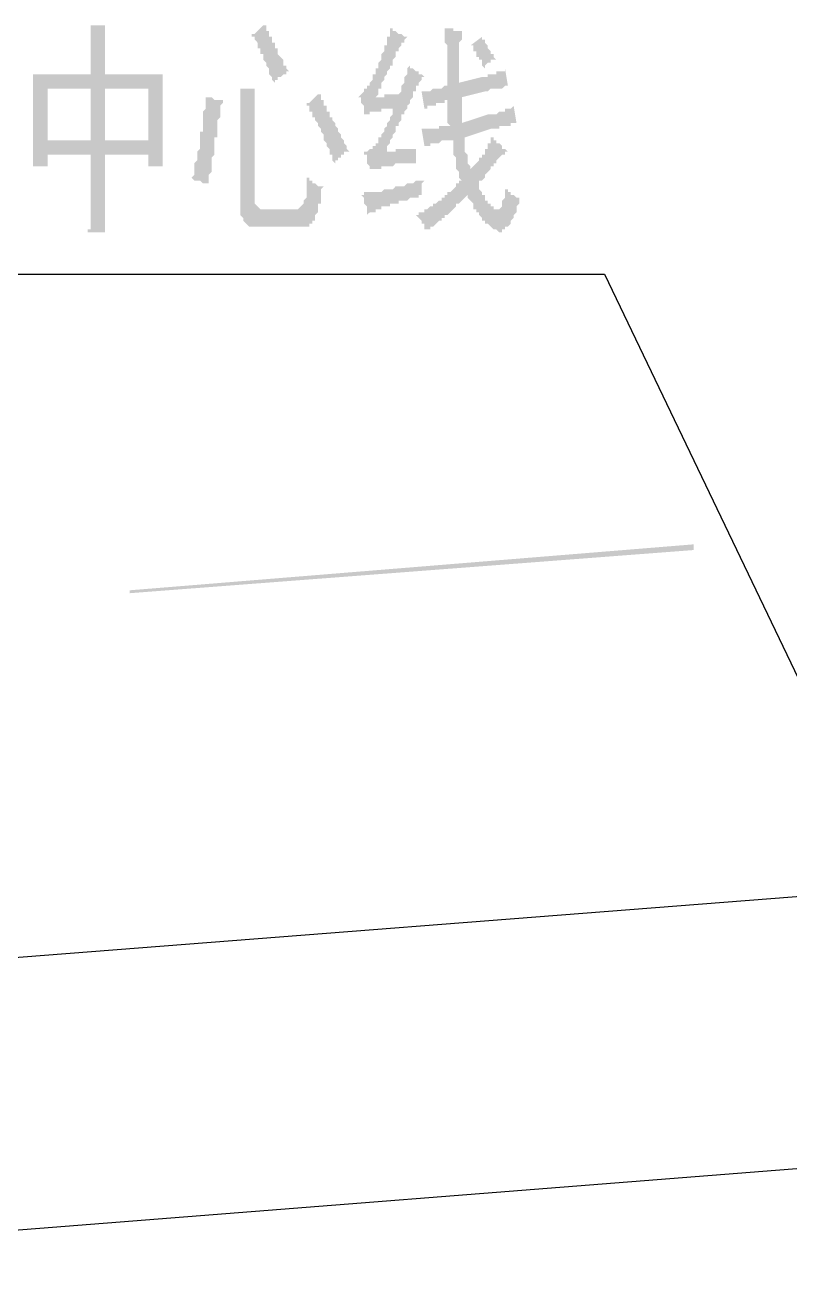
# Model space of a CAD drawing. Header units: millimetres. Extents: x 6156 to 7119, y 3162 to 3647.
# Drawn here: x 6761.4 to 6778.27, y 3556.23 to 3584.17 of the extents above; entities that cross this region are included whole.
import ezdxf

# ---------------------------------------------------------------- set-up
doc = ezdxf.new("R2010")
doc.units = ezdxf.units.MM
doc.layers.add('图层1', color=7, linetype='Continuous')

msp = doc.modelspace()

# ---------------------------------------------------------------- hatches: boundary and pattern name
at = {"layer": '图层1', "transparency": 33554559}
h = msp.add_hatch(color=256, dxfattribs=at)
h.paths.add_polyline_path([(6763.162, 3584.17), (6763.162, 3584.107), (6763.162, 3584.043), (6763.162, 3583.98), (6763.162, 3583.98), (6763.162, 3583.916), (6763.162, 3583.853), (6763.162, 3583.789), (6763.162, 3583.726), (6763.162, 3583.662), (6763.162, 3583.662), (6763.162, 3583.599), (6763.162, 3583.536), (6763.162, 3583.472), (6763.162, 3583.472), (6763.162, 3583.409), (6763.162, 3583.345), (6763.162, 3583.282), (6763.162, 3583.218), (6763.162, 3583.218), (6763.162, 3583.155), (6763.162, 3583.091), (6764.432, 3583.091), (6764.432, 3583.091), (6764.432, 3583.028), (6764.432, 3583.028), (6764.432, 3582.964), (6764.432, 3582.901), (6764.432, 3582.901), (6764.432, 3582.837), (6764.432, 3582.774), (6764.432, 3582.71), (6764.432, 3582.71), (6764.432, 3582.647), (6764.432, 3582.583), (6764.432, 3582.52), (6764.432, 3582.456), (6764.432, 3582.456), (6764.432, 3582.393), (6764.432, 3582.329), (6764.432, 3582.266), (6764.432, 3582.202), (6764.432, 3582.139), (6764.432, 3582.075), (6764.432, 3582.012), (6764.432, 3581.948), (6764.432, 3581.885), (6764.432, 3581.821), (6764.432, 3581.758), (6764.432, 3581.694), (6764.432, 3581.694), (6764.432, 3581.631), (6764.432, 3581.567), (6764.432, 3581.504), (6764.432, 3581.44), (6764.432, 3581.377), (6764.432, 3581.377), (6764.432, 3581.313), (6764.432, 3581.25), (6764.432, 3581.25), (6764.432, 3581.186), (6764.432, 3581.123), (6764.432, 3581.123), (6764.432, 3581.059), (6764.432, 3581.059), (6764.114, 3581.059), (6764.114, 3581.313), (6763.162, 3581.313), (6763.162, 3580.488), (6763.162, 3580.424), (6763.162, 3580.424), (6763.162, 3580.361), (6763.162, 3580.361), (6763.162, 3580.297), (6763.162, 3580.297), (6763.162, 3580.234), (6763.162, 3580.17), (6763.162, 3580.107), (6763.162, 3580.107), (6763.162, 3580.043), (6763.162, 3579.98), (6763.162, 3579.916), (6763.162, 3579.853), (6763.162, 3579.789), (6763.162, 3579.726), (6763.162, 3579.662), (6763.162, 3579.599), (6762.781, 3579.599), (6762.781, 3579.662), (6762.844, 3579.662), (6762.844, 3579.726), (6762.844, 3579.789), (6762.844, 3579.853), (6762.844, 3579.853), (6762.844, 3579.916), (6762.844, 3579.98), (6762.844, 3580.043), (6762.844, 3580.043), (6762.844, 3580.107), (6762.844, 3580.17), (6762.844, 3580.234), (6762.844, 3580.297), (6762.844, 3580.361), (6762.844, 3580.424), (6762.844, 3580.424), (6762.844, 3581.313), (6761.892, 3581.313), (6761.892, 3581.059), (6761.574, 3581.059), (6761.574, 3581.059), (6761.574, 3581.123), (6761.574, 3581.123), (6761.574, 3581.186), (6761.574, 3581.186), (6761.574, 3581.25), (6761.574, 3581.313), (6761.574, 3581.313), (6761.574, 3581.377), (6761.574, 3581.44), (6761.574, 3581.504), (6761.574, 3581.567), (6761.574, 3581.567), (6761.574, 3581.631), (6761.574, 3581.694), (6761.574, 3581.758), (6761.574, 3581.821), (6761.574, 3581.885), (6761.574, 3581.948), (6761.574, 3582.012), (6761.574, 3582.075), (6761.574, 3582.139), (6761.574, 3582.202), (6761.574, 3582.266), (6761.574, 3582.329), (6761.574, 3582.393), (6761.574, 3582.456), (6761.574, 3582.52), (6761.574, 3582.583), (6761.574, 3582.647), (6761.574, 3582.71), (6761.574, 3582.71), (6761.574, 3582.774), (6761.574, 3582.837), (6761.574, 3582.837), (6761.574, 3582.901), (6761.574, 3582.964), (6761.574, 3582.964), (6761.574, 3583.028), (6761.574, 3583.091), (6761.574, 3583.091), (6761.574, 3583.091), (6762.844, 3583.091), (6762.844, 3583.155), (6762.844, 3583.218), (6762.844, 3583.282), (6762.844, 3583.345), (6762.844, 3583.345), (6762.844, 3583.409), (6762.844, 3583.472), (6762.844, 3583.536), (6762.844, 3583.599), (6762.844, 3583.599), (6762.844, 3583.662), (6762.844, 3583.726), (6762.844, 3583.789), (6762.844, 3583.853), (6762.844, 3583.853), (6762.844, 3583.916), (6762.844, 3583.98), (6762.844, 3584.043), (6762.844, 3584.043), (6762.844, 3584.107), (6762.844, 3584.17)], flags=0)
h.paths.add_polyline_path([(6764.114, 3581.631), (6764.114, 3582.774), (6763.162, 3582.774), (6763.162, 3581.631)], flags=0)
h.paths.add_polyline_path([(6762.844, 3581.631), (6762.844, 3582.774), (6761.892, 3582.774), (6761.892, 3581.631)], flags=0)
h = msp.add_hatch(color=256, dxfattribs=at)
h.paths.add_polyline_path([(6766.464, 3582.774), (6766.464, 3582.71), (6766.464, 3582.71), (6766.464, 3582.647), (6766.464, 3582.583), (6766.464, 3582.583), (6766.464, 3582.52), (6766.464, 3582.456), (6766.464, 3582.393), (6766.464, 3582.393), (6766.464, 3582.329), (6766.464, 3582.266), (6766.464, 3582.202), (6766.464, 3582.139), (6766.464, 3582.075), (6766.464, 3582.075), (6766.464, 3580.361), (6766.464, 3580.297), (6766.464, 3580.297), (6766.464, 3580.234), (6766.527, 3580.17), (6766.527, 3580.17), (6766.527, 3580.17), (6766.591, 3580.107), (6766.591, 3580.107), (6766.654, 3580.107), (6767.353, 3580.107), (6767.353, 3580.107), (6767.416, 3580.107), (6767.48, 3580.17), (6767.48, 3580.17), (6767.48, 3580.17), (6767.543, 3580.234), (6767.543, 3580.234), (6767.543, 3580.234), (6767.543, 3580.297), (6767.543, 3580.297), (6767.607, 3580.361), (6767.607, 3580.361), (6767.607, 3580.424), (6767.607, 3580.488), (6767.607, 3580.488), (6767.607, 3580.551), (6767.607, 3580.615), (6767.607, 3580.678), (6767.607, 3580.742), (6767.607, 3580.805), (6767.67, 3580.805), (6767.67, 3580.742), (6767.734, 3580.742), (6767.734, 3580.678), (6767.797, 3580.678), (6767.797, 3580.678), (6767.861, 3580.615), (6767.861, 3580.615), (6767.924, 3580.615), (6767.988, 3580.615), (6767.988, 3580.615), (6767.924, 3580.551), (6767.924, 3580.424), (6767.924, 3580.361), (6767.924, 3580.297), (6767.924, 3580.234), (6767.861, 3580.234), (6767.861, 3580.17), (6767.861, 3580.107), (6767.861, 3580.043), (6767.861, 3580.043), (6767.797, 3579.98), (6767.797, 3579.98), (6767.797, 3579.916), (6767.797, 3579.916), (6767.797, 3579.853), (6767.734, 3579.853), (6767.734, 3579.853), (6767.734, 3579.789), (6767.734, 3579.789), (6767.67, 3579.789), (6767.67, 3579.726), (6767.607, 3579.726), (6767.543, 3579.726), (6767.543, 3579.726), (6767.48, 3579.726), (6766.464, 3579.726), (6766.4, 3579.726), (6766.337, 3579.726), (6766.337, 3579.726), (6766.273, 3579.789), (6766.273, 3579.789), (6766.273, 3579.789), (6766.21, 3579.853), (6766.21, 3579.853), (6766.21, 3579.916), (6766.21, 3579.916), (6766.146, 3579.98), (6766.146, 3580.043), (6766.146, 3580.107), (6766.146, 3580.17), (6766.146, 3580.17), (6766.146, 3582.012), (6766.146, 3582.075), (6766.146, 3582.139), (6766.146, 3582.202), (6766.146, 3582.266), (6766.146, 3582.329), (6766.146, 3582.329), (6766.146, 3582.393), (6766.146, 3582.456), (6766.146, 3582.52), (6766.146, 3582.52), (6766.146, 3582.583), (6766.146, 3582.647), (6766.146, 3582.71), (6766.146, 3582.71), (6766.146, 3582.774), (6766.464, 3582.774)], flags=0)
h.paths.add_polyline_path([(6765.765, 3582.52), (6765.765, 3582.456), (6765.765, 3582.456), (6765.702, 3582.393), (6765.702, 3582.393), (6765.702, 3582.329), (6765.702, 3582.266), (6765.702, 3582.266), (6765.702, 3582.202), (6765.702, 3582.139), (6765.638, 3582.075), (6765.638, 3582.012), (6765.638, 3581.948), (6765.638, 3581.885), (6765.638, 3581.821), (6765.638, 3581.821), (6765.638, 3581.758), (6765.638, 3581.694), (6765.575, 3581.694), (6765.575, 3581.631), (6765.575, 3581.567), (6765.575, 3581.504), (6765.575, 3581.504), (6765.575, 3581.44), (6765.575, 3581.377), (6765.575, 3581.313), (6765.575, 3581.313), (6765.511, 3581.25), (6765.511, 3581.186), (6765.511, 3581.123), (6765.511, 3581.059), (6765.511, 3581.059), (6765.511, 3580.996), (6765.511, 3580.932), (6765.448, 3580.869), (6765.448, 3580.805), (6765.448, 3580.742), (6765.448, 3580.678), (6765.448, 3580.678), (6765.384, 3580.678), (6765.384, 3580.678), (6765.321, 3580.678), (6765.257, 3580.742), (6765.257, 3580.742), (6765.194, 3580.742), (6765.194, 3580.742), (6765.13, 3580.742), (6765.13, 3580.742), (6765.067, 3580.805), (6765.067, 3580.805), (6765.13, 3580.869), (6765.13, 3580.932), (6765.13, 3580.932), (6765.13, 3580.996), (6765.13, 3581.059), (6765.13, 3581.059), (6765.13, 3581.123), (6765.194, 3581.186), (6765.194, 3581.25), (6765.194, 3581.25), (6765.194, 3581.313), (6765.194, 3581.377), (6765.194, 3581.377), (6765.257, 3581.44), (6765.257, 3581.504), (6765.257, 3581.567), (6765.257, 3581.567), (6765.257, 3581.631), (6765.257, 3581.694), (6765.257, 3581.758), (6765.257, 3581.821), (6765.321, 3581.821), (6765.321, 3581.885), (6765.321, 3581.948), (6765.321, 3582.012), (6765.321, 3582.075), (6765.321, 3582.075), (6765.321, 3582.139), (6765.321, 3582.202), (6765.321, 3582.266), (6765.384, 3582.329), (6765.384, 3582.393), (6765.384, 3582.393), (6765.384, 3582.456), (6765.384, 3582.52), (6765.384, 3582.583), (6765.384, 3582.583), (6765.384, 3582.583), (6765.448, 3582.583), (6765.448, 3582.583), (6765.511, 3582.583), (6765.575, 3582.52), (6765.575, 3582.52), (6765.638, 3582.52), (6765.638, 3582.52), (6765.702, 3582.52), (6765.765, 3582.52)], flags=0)
h.paths.add_polyline_path([(6767.861, 3582.647), (6767.924, 3582.647), (6767.924, 3582.583), (6767.924, 3582.52), (6767.988, 3582.52), (6767.988, 3582.456), (6767.988, 3582.393), (6768.051, 3582.393), (6768.051, 3582.329), (6768.051, 3582.266), (6768.115, 3582.266), (6768.115, 3582.202), (6768.115, 3582.139), (6768.178, 3582.139), (6768.178, 3582.075), (6768.178, 3582.075), (6768.242, 3582.012), (6768.242, 3581.948), (6768.242, 3581.948), (6768.305, 3581.885), (6768.305, 3581.821), (6768.305, 3581.821), (6768.368, 3581.758), (6768.368, 3581.694), (6768.368, 3581.694), (6768.432, 3581.631), (6768.432, 3581.567), (6768.432, 3581.567), (6768.495, 3581.504), (6768.495, 3581.44), (6768.495, 3581.44), (6768.559, 3581.377), (6768.495, 3581.377), (6768.432, 3581.377), (6768.432, 3581.313), (6768.368, 3581.313), (6768.368, 3581.313), (6768.368, 3581.25), (6768.305, 3581.25), (6768.305, 3581.186), (6768.242, 3581.186), (6768.242, 3581.123), (6768.178, 3581.186), (6768.178, 3581.25), (6768.178, 3581.313), (6768.115, 3581.313), (6768.115, 3581.377), (6768.115, 3581.44), (6768.051, 3581.504), (6768.051, 3581.504), (6768.051, 3581.567), (6767.988, 3581.631), (6767.988, 3581.694), (6767.988, 3581.694), (6767.988, 3581.758), (6767.924, 3581.821), (6767.924, 3581.821), (6767.924, 3581.885), (6767.861, 3581.948), (6767.861, 3581.948), (6767.861, 3582.012), (6767.797, 3582.075), (6767.797, 3582.075), (6767.797, 3582.139), (6767.734, 3582.139), (6767.734, 3582.202), (6767.734, 3582.266), (6767.67, 3582.266), (6767.67, 3582.329), (6767.67, 3582.329), (6767.67, 3582.393), (6767.607, 3582.393), (6767.607, 3582.456), (6767.67, 3582.456), (6767.67, 3582.456), (6767.734, 3582.52), (6767.734, 3582.52), (6767.797, 3582.583), (6767.797, 3582.583), (6767.861, 3582.647), (6767.861, 3582.647), (6767.861, 3582.647)], flags=0)
h.paths.add_polyline_path([(6766.654, 3584.17), (6766.718, 3584.17), (6766.718, 3584.107), (6766.718, 3584.107), (6766.718, 3584.043), (6766.781, 3584.043), (6766.781, 3583.98), (6766.781, 3583.98), (6766.781, 3583.916), (6766.845, 3583.916), (6766.845, 3583.853), (6766.845, 3583.789), (6766.908, 3583.789), (6766.908, 3583.726), (6766.908, 3583.662), (6766.972, 3583.662), (6766.972, 3583.599), (6766.972, 3583.535), (6767.035, 3583.472), (6767.035, 3583.472), (6767.099, 3583.408), (6767.099, 3583.345), (6767.099, 3583.281), (6767.162, 3583.281), (6767.162, 3583.218), (6767.226, 3583.154), (6767.162, 3583.154), (6767.162, 3583.091), (6767.099, 3583.091), (6767.035, 3583.027), (6767.035, 3583.027), (6766.972, 3583.027), (6766.972, 3582.964), (6766.908, 3582.964), (6766.908, 3582.901), (6766.908, 3582.901), (6766.908, 3582.901), (6766.845, 3582.964), (6766.845, 3583.027), (6766.845, 3583.027), (6766.781, 3583.091), (6766.781, 3583.154), (6766.781, 3583.218), (6766.718, 3583.281), (6766.718, 3583.281), (6766.718, 3583.345), (6766.654, 3583.408), (6766.654, 3583.408), (6766.654, 3583.472), (6766.654, 3583.535), (6766.591, 3583.535), (6766.591, 3583.599), (6766.591, 3583.662), (6766.527, 3583.662), (6766.527, 3583.726), (6766.527, 3583.789), (6766.527, 3583.789), (6766.464, 3583.853), (6766.464, 3583.853), (6766.464, 3583.916), (6766.4, 3583.916), (6766.4, 3583.98), (6766.464, 3583.98), (6766.464, 3583.98), (6766.527, 3584.043), (6766.527, 3584.043), (6766.591, 3584.107), (6766.591, 3584.107), (6766.654, 3584.17), (6766.654, 3584.17), (6766.654, 3584.17)], flags=0)
h = msp.add_hatch(color=256, dxfattribs=at)
h.paths.add_polyline_path([(6770.718, 3583.472), (6770.718, 3583.472), (6770.718, 3583.535), (6770.718, 3583.599), (6770.718, 3583.662), (6770.718, 3583.662), (6770.718, 3583.726), (6770.655, 3583.789), (6770.655, 3583.853), (6770.655, 3583.916), (6770.655, 3583.916), (6770.655, 3583.98), (6770.655, 3584.043), (6770.655, 3584.107), (6770.655, 3584.107), (6770.718, 3584.107), (6770.718, 3584.107), (6770.781, 3584.107), (6770.781, 3584.107), (6770.845, 3584.107), (6770.845, 3584.043), (6770.908, 3584.043), (6770.972, 3584.043), (6770.972, 3584.043), (6771.035, 3584.043), (6771.035, 3584.043), (6771.035, 3583.98), (6771.035, 3583.98), (6771.035, 3583.916), (6771.035, 3583.853), (6771.035, 3583.853), (6770.972, 3583.789), (6770.972, 3583.726), (6770.972, 3583.662), (6770.972, 3583.662), (6770.972, 3583.599), (6770.972, 3583.535), (6770.972, 3583.535), (6770.972, 3583.472), (6770.972, 3583.408), (6770.972, 3583.345), (6770.972, 3583.345), (6770.972, 3583.282), (6770.972, 3583.218), (6770.972, 3583.155), (6770.972, 3583.091), (6770.972, 3583.028), (6770.972, 3582.964), (6770.972, 3582.901), (6770.972, 3582.901), (6771.48, 3583.028), (6771.543, 3583.028), (6771.543, 3583.028), (6771.607, 3583.028), (6771.607, 3583.091), (6771.67, 3583.091), (6771.734, 3583.091), (6771.734, 3583.091), (6771.797, 3583.091), (6771.797, 3583.155), (6771.861, 3583.155), (6771.924, 3583.155), (6771.924, 3583.155), (6771.988, 3583.155), (6771.988, 3583.218), (6772.051, 3582.837), (6771.988, 3582.837), (6771.988, 3582.837), (6771.924, 3582.774), (6771.924, 3582.774), (6771.861, 3582.774), (6771.861, 3582.774), (6771.797, 3582.774), (6771.734, 3582.774), (6771.734, 3582.774), (6771.67, 3582.774), (6771.67, 3582.774), (6771.607, 3582.71), (6771.543, 3582.71), (6771.543, 3582.71), (6771.035, 3582.583), (6771.035, 3582.52), (6771.035, 3582.456), (6771.035, 3582.393), (6771.035, 3582.393), (6771.035, 3582.329), (6771.035, 3582.266), (6771.035, 3582.202), (6771.035, 3582.202), (6771.035, 3582.139), (6771.035, 3582.075), (6771.035, 3582.012), (6771.035, 3582.012), (6771.607, 3582.202), (6771.67, 3582.202), (6771.67, 3582.202), (6771.734, 3582.202), (6771.734, 3582.202), (6771.797, 3582.202), (6771.861, 3582.266), (6771.861, 3582.266), (6771.924, 3582.266), (6771.924, 3582.266), (6771.988, 3582.266), (6771.988, 3582.329), (6772.051, 3582.329), (6772.115, 3582.329), (6772.115, 3582.329), (6772.178, 3582.393), (6772.178, 3582.393), (6772.242, 3582.012), (6772.178, 3582.012), (6772.115, 3582.012), (6772.115, 3581.948), (6772.051, 3581.948), (6772.051, 3581.948), (6771.988, 3581.948), (6771.988, 3581.948), (6771.924, 3581.948), (6771.861, 3581.948), (6771.861, 3581.885), (6771.797, 3581.885), (6771.797, 3581.885), (6771.734, 3581.885), (6771.67, 3581.885), (6771.67, 3581.885), (6771.67, 3581.885), (6771.099, 3581.694), (6771.099, 3581.694), (6771.099, 3581.631), (6771.099, 3581.567), (6771.099, 3581.504), (6771.099, 3581.44), (6771.099, 3581.44), (6771.099, 3581.377), (6771.162, 3581.313), (6771.162, 3581.25), (6771.162, 3581.25), (6771.162, 3581.186), (6771.162, 3581.123), (6771.226, 3581.059), (6771.226, 3581.059), (6771.226, 3580.996), (6771.226, 3580.996), (6771.226, 3580.996), (6771.289, 3581.059), (6771.289, 3581.059), (6771.353, 3581.123), (6771.353, 3581.123), (6771.416, 3581.186), (6771.416, 3581.25), (6771.48, 3581.25), (6771.48, 3581.313), (6771.48, 3581.313), (6771.543, 3581.313), (6771.543, 3581.377), (6771.543, 3581.44), (6771.607, 3581.44), (6771.607, 3581.504), (6771.607, 3581.567), (6771.67, 3581.567), (6771.67, 3581.631), (6771.67, 3581.694), (6771.734, 3581.694), (6771.734, 3581.631), (6771.797, 3581.631), (6771.797, 3581.567), (6771.861, 3581.567), (6771.924, 3581.504), (6771.924, 3581.504), (6771.924, 3581.44), (6771.988, 3581.44), (6771.988, 3581.44), (6772.051, 3581.377), (6772.051, 3581.377), (6772.051, 3581.377), (6771.988, 3581.377), (6771.988, 3581.313), (6771.924, 3581.313), (6771.924, 3581.313), (6771.861, 3581.25), (6771.861, 3581.25), (6771.797, 3581.186), (6771.797, 3581.186), (6771.797, 3581.123), (6771.734, 3581.123), (6771.734, 3581.123), (6771.734, 3581.059), (6771.67, 3581.059), (6771.67, 3580.996), (6771.67, 3580.996), (6771.607, 3580.932), (6771.607, 3580.932), (6771.543, 3580.869), (6771.543, 3580.869), (6771.543, 3580.805), (6771.48, 3580.742), (6771.416, 3580.742), (6771.416, 3580.678), (6771.416, 3580.678), (6771.416, 3580.615), (6771.416, 3580.551), (6771.48, 3580.488), (6771.48, 3580.424), (6771.543, 3580.424), (6771.543, 3580.361), (6771.543, 3580.297), (6771.607, 3580.297), (6771.607, 3580.234), (6771.607, 3580.234), (6771.67, 3580.234), (6771.67, 3580.17), (6771.734, 3580.17), (6771.734, 3580.17), (6771.734, 3580.107), (6771.797, 3580.107), (6771.797, 3580.107), (6771.861, 3580.107), (6771.861, 3580.107), (6771.924, 3580.17), (6771.924, 3580.17), (6771.924, 3580.17), (6771.924, 3580.234), (6771.924, 3580.234), (6771.924, 3580.297), (6771.988, 3580.361), (6771.988, 3580.361), (6771.988, 3580.424), (6771.988, 3580.488), (6771.988, 3580.551), (6772.051, 3580.551), (6772.051, 3580.488), (6772.115, 3580.488), (6772.115, 3580.424), (6772.178, 3580.424), (6772.178, 3580.424), (6772.242, 3580.361), (6772.242, 3580.361), (6772.305, 3580.361), (6772.305, 3580.361), (6772.305, 3580.297), (6772.305, 3580.234), (6772.242, 3580.17), (6772.242, 3580.107), (6772.242, 3580.043), (6772.178, 3579.98), (6772.178, 3579.916), (6772.178, 3579.916), (6772.115, 3579.853), (6772.115, 3579.789), (6772.115, 3579.789), (6772.051, 3579.726), (6772.051, 3579.726), (6771.988, 3579.726), (6771.988, 3579.662), (6771.988, 3579.662), (6771.924, 3579.662), (6771.924, 3579.662), (6771.924, 3579.599), (6771.861, 3579.599), (6771.861, 3579.599), (6771.861, 3579.599), (6771.797, 3579.662), (6771.797, 3579.662), (6771.797, 3579.662), (6771.734, 3579.662), (6771.734, 3579.662), (6771.67, 3579.726), (6771.67, 3579.726), (6771.67, 3579.726), (6771.607, 3579.789), (6771.607, 3579.789), (6771.543, 3579.789), (6771.543, 3579.853), (6771.48, 3579.853), (6771.48, 3579.916), (6771.48, 3579.916), (6771.416, 3579.98), (6771.416, 3580.043), (6771.353, 3580.043), (6771.353, 3580.107), (6771.289, 3580.107), (6771.289, 3580.17), (6771.289, 3580.234), (6771.226, 3580.297), (6771.226, 3580.297), (6771.162, 3580.361), (6771.162, 3580.424), (6771.162, 3580.424), (6771.099, 3580.361), (6771.099, 3580.361), (6771.035, 3580.297), (6771.035, 3580.297), (6770.972, 3580.234), (6770.972, 3580.234), (6770.908, 3580.234), (6770.908, 3580.17), (6770.908, 3580.17), (6770.845, 3580.107), (6770.845, 3580.107), (6770.781, 3580.043), (6770.781, 3580.043), (6770.781, 3580.043), (6770.718, 3579.98), (6770.718, 3579.98), (6770.655, 3579.98), (6770.655, 3579.916), (6770.591, 3579.916), (6770.591, 3579.853), (6770.528, 3579.853), (6770.528, 3579.853), (6770.464, 3579.789), (6770.464, 3579.789), (6770.401, 3579.726), (6770.401, 3579.726), (6770.337, 3579.726), (6770.337, 3579.662), (6770.274, 3579.662), (6770.274, 3579.662), (6770.21, 3579.662), (6770.21, 3579.726), (6770.21, 3579.789), (6770.147, 3579.789), (6770.147, 3579.853), (6770.147, 3579.853), (6770.083, 3579.916), (6770.083, 3579.916), (6770.02, 3579.98), (6770.02, 3579.98), (6770.083, 3579.98), (6770.083, 3580.043), (6770.147, 3580.043), (6770.21, 3580.043), (6770.21, 3580.107), (6770.274, 3580.107), (6770.274, 3580.107), (6770.337, 3580.17), (6770.337, 3580.17), (6770.401, 3580.17), (6770.401, 3580.234), (6770.464, 3580.234), (6770.464, 3580.234), (6770.528, 3580.297), (6770.528, 3580.297), (6770.591, 3580.297), (6770.591, 3580.297), (6770.591, 3580.361), (6770.655, 3580.361), (6770.655, 3580.424), (6770.718, 3580.424), (6770.718, 3580.488), (6770.781, 3580.488), (6770.781, 3580.488), (6770.845, 3580.551), (6770.845, 3580.551), (6770.908, 3580.615), (6770.908, 3580.678), (6770.972, 3580.678), (6770.972, 3580.742), (6771.035, 3580.742), (6770.972, 3580.805), (6770.972, 3580.805), (6770.972, 3580.869), (6770.972, 3580.932), (6770.972, 3580.932), (6770.908, 3580.996), (6770.908, 3581.059), (6770.908, 3581.059), (6770.908, 3581.123), (6770.908, 3581.186), (6770.908, 3581.25), (6770.845, 3581.313), (6770.845, 3581.313), (6770.845, 3581.377), (6770.845, 3581.44), (6770.845, 3581.504), (6770.845, 3581.567), (6770.845, 3581.567), (6770.845, 3581.631), (6770.845, 3581.631), (6770.781, 3581.631), (6770.718, 3581.631), (6770.655, 3581.631), (6770.591, 3581.631), (6770.591, 3581.631), (6770.528, 3581.567), (6770.464, 3581.567), (6770.464, 3581.567), (6770.401, 3581.567), (6770.401, 3581.567), (6770.337, 3581.567), (6770.337, 3581.504), (6770.274, 3581.504), (6770.274, 3581.504), (6770.21, 3581.504), (6770.21, 3581.504), (6770.21, 3581.504), (6770.147, 3581.885), (6770.147, 3581.885), (6770.21, 3581.885), (6770.21, 3581.885), (6770.274, 3581.885), (6770.274, 3581.885), (6770.337, 3581.885), (6770.337, 3581.885), (6770.401, 3581.885), (6770.401, 3581.885), (6770.464, 3581.885), (6770.528, 3581.885), (6770.528, 3581.948), (6770.591, 3581.948), (6770.655, 3581.948), (6770.718, 3581.948), (6770.718, 3581.948), (6770.781, 3581.948), (6770.718, 3582.012), (6770.718, 3582.075), (6770.718, 3582.139), (6770.718, 3582.202), (6770.718, 3582.266), (6770.718, 3582.329), (6770.718, 3582.329), (6770.718, 3582.393), (6770.718, 3582.456), (6770.718, 3582.456), (6770.718, 3582.52), (6770.655, 3582.52), (6770.655, 3582.456), (6770.591, 3582.456), (6770.528, 3582.456), (6770.464, 3582.456), (6770.464, 3582.393), (6770.401, 3582.393), (6770.401, 3582.393), (6770.337, 3582.393), (6770.274, 3582.393), (6770.274, 3582.393), (6770.274, 3582.329), (6770.21, 3582.329), (6770.21, 3582.329), (6770.21, 3582.329), (6770.147, 3582.71), (6770.147, 3582.71), (6770.147, 3582.71), (6770.21, 3582.71), (6770.21, 3582.71), (6770.274, 3582.71), (6770.274, 3582.71), (6770.337, 3582.71), (6770.337, 3582.71), (6770.401, 3582.774), (6770.401, 3582.774), (6770.464, 3582.774), (6770.528, 3582.774), (6770.591, 3582.774), (6770.591, 3582.774), (6770.655, 3582.837), (6770.718, 3582.837)], flags=0)
h.paths.add_polyline_path([(6769.829, 3583.916), (6769.766, 3583.853), (6769.766, 3583.853), (6769.766, 3583.789), (6769.702, 3583.789), (6769.702, 3583.726), (6769.702, 3583.726), (6769.639, 3583.662), (6769.639, 3583.599), (6769.575, 3583.599), (6769.575, 3583.535), (6769.575, 3583.472), (6769.512, 3583.408), (6769.512, 3583.408), (6769.512, 3583.345), (6769.512, 3583.345), (6769.512, 3583.282), (6769.448, 3583.282), (6769.448, 3583.218), (6769.448, 3583.218), (6769.385, 3583.155), (6769.385, 3583.091), (6769.385, 3583.091), (6769.321, 3583.028), (6769.321, 3582.964), (6769.321, 3582.964), (6769.258, 3582.901), (6769.258, 3582.837), (6769.258, 3582.774), (6769.194, 3582.774), (6769.194, 3582.71), (6769.194, 3582.647), (6769.131, 3582.583), (6769.131, 3582.583), (6769.194, 3582.583), (6769.258, 3582.583), (6769.321, 3582.583), (6769.321, 3582.647), (6769.385, 3582.647), (6769.448, 3582.647), (6769.448, 3582.647), (6769.512, 3582.647), (6769.512, 3582.647), (6769.575, 3582.647), (6769.575, 3582.647), (6769.639, 3582.647), (6769.639, 3582.647), (6769.639, 3582.647), (6769.702, 3582.71), (6769.702, 3582.774), (6769.702, 3582.774), (6769.702, 3582.837), (6769.766, 3582.901), (6769.766, 3582.901), (6769.766, 3582.964), (6769.766, 3583.028), (6769.829, 3583.091), (6769.829, 3583.091), (6769.829, 3583.155), (6769.829, 3583.218), (6769.893, 3583.282), (6769.893, 3583.282), (6769.893, 3583.218), (6769.956, 3583.218), (6769.956, 3583.218), (6770.02, 3583.155), (6770.02, 3583.155), (6770.083, 3583.155), (6770.083, 3583.091), (6770.147, 3583.091), (6770.147, 3583.091), (6770.21, 3583.028), (6770.147, 3583.028), (6770.147, 3582.964), (6770.147, 3582.964), (6770.083, 3582.901), (6770.083, 3582.901), (6770.083, 3582.837), (6770.02, 3582.837), (6770.02, 3582.774), (6770.02, 3582.71), (6769.956, 3582.71), (6769.956, 3582.647), (6769.956, 3582.583), (6769.893, 3582.52), (6769.893, 3582.52), (6769.893, 3582.52), (6769.893, 3582.456), (6769.893, 3582.456), (6769.829, 3582.393), (6769.829, 3582.393), (6769.829, 3582.329), (6769.829, 3582.329), (6769.766, 3582.266), (6769.766, 3582.266), (6769.766, 3582.202), (6769.702, 3582.202), (6769.702, 3582.139), (6769.702, 3582.075), (6769.702, 3582.075), (6769.639, 3582.012), (6769.639, 3581.948), (6769.575, 3581.948), (6769.575, 3581.885), (6769.575, 3581.821), (6769.512, 3581.758), (6769.512, 3581.694), (6769.512, 3581.694), (6769.448, 3581.631), (6769.448, 3581.567), (6769.385, 3581.504), (6769.385, 3581.44), (6769.385, 3581.377), (6769.385, 3581.377), (6769.448, 3581.377), (6769.448, 3581.377), (6769.512, 3581.377), (6769.575, 3581.377), (6769.575, 3581.44), (6769.639, 3581.44), (6769.702, 3581.44), (6769.702, 3581.44), (6769.766, 3581.44), (6769.766, 3581.44), (6769.829, 3581.44), (6769.893, 3581.44), (6769.893, 3581.44), (6769.956, 3581.44), (6769.956, 3581.44), (6770.02, 3581.44), (6770.02, 3581.44), (6770.083, 3581.44), (6770.02, 3581.44), (6770.02, 3581.377), (6770.02, 3581.313), (6770.02, 3581.25), (6770.02, 3581.186), (6770.02, 3581.186), (6770.02, 3581.123), (6770.02, 3581.123), (6769.956, 3581.123), (6769.956, 3581.123), (6769.893, 3581.123), (6769.893, 3581.123), (6769.829, 3581.123), (6769.829, 3581.123), (6769.766, 3581.123), (6769.702, 3581.123), (6769.702, 3581.123), (6769.639, 3581.123), (6769.575, 3581.123), (6769.575, 3581.123), (6769.512, 3581.059), (6769.448, 3581.059), (6769.448, 3581.059), (6769.385, 3581.059), (6769.321, 3581.059), (6769.321, 3581.059), (6769.258, 3581.059), (6769.258, 3580.996), (6769.194, 3580.996), (6769.131, 3580.996), (6769.131, 3580.996), (6769.067, 3580.996), (6769.067, 3580.996), (6769.004, 3580.996), (6769.004, 3580.932), (6769.004, 3580.932), (6769.004, 3580.996), (6769.004, 3581.059), (6768.94, 3581.123), (6768.94, 3581.123), (6768.94, 3581.186), (6768.94, 3581.25), (6768.94, 3581.313), (6768.877, 3581.313), (6768.877, 3581.377), (6768.94, 3581.377), (6768.94, 3581.377), (6769.004, 3581.44), (6769.004, 3581.44), (6769.067, 3581.44), (6769.067, 3581.504), (6769.131, 3581.504), (6769.131, 3581.567), (6769.194, 3581.567), (6769.194, 3581.631), (6769.194, 3581.694), (6769.194, 3581.694), (6769.258, 3581.694), (6769.258, 3581.758), (6769.258, 3581.758), (6769.321, 3581.821), (6769.321, 3581.885), (6769.321, 3581.885), (6769.385, 3581.948), (6769.385, 3582.012), (6769.385, 3582.012), (6769.448, 3582.075), (6769.448, 3582.139), (6769.448, 3582.139), (6769.512, 3582.202), (6769.512, 3582.266), (6769.512, 3582.329), (6769.512, 3582.329), (6769.448, 3582.329), (6769.448, 3582.329), (6769.385, 3582.329), (6769.321, 3582.329), (6769.258, 3582.329), (6769.258, 3582.266), (6769.194, 3582.266), (6769.131, 3582.266), (6769.131, 3582.266), (6769.067, 3582.266), (6769.067, 3582.266), (6769.004, 3582.266), (6769.004, 3582.202), (6768.94, 3582.202), (6768.94, 3582.202), (6768.94, 3582.202), (6768.94, 3582.202), (6768.94, 3582.202), (6768.877, 3582.202), (6768.877, 3582.266), (6768.877, 3582.329), (6768.877, 3582.329), (6768.877, 3582.393), (6768.813, 3582.456), (6768.813, 3582.52), (6768.813, 3582.52), (6768.813, 3582.583), (6768.75, 3582.583), (6768.813, 3582.647), (6768.813, 3582.647), (6768.877, 3582.71), (6768.877, 3582.71), (6768.877, 3582.774), (6768.94, 3582.774), (6768.94, 3582.837), (6769.004, 3582.837), (6769.004, 3582.901), (6769.004, 3582.901), (6769.067, 3582.964), (6769.067, 3583.028), (6769.067, 3583.091), (6769.131, 3583.091), (6769.131, 3583.155), (6769.131, 3583.218), (6769.194, 3583.218), (6769.194, 3583.282), (6769.194, 3583.345), (6769.194, 3583.345), (6769.258, 3583.408), (6769.258, 3583.408), (6769.258, 3583.472), (6769.258, 3583.535), (6769.321, 3583.599), (6769.321, 3583.599), (6769.321, 3583.662), (6769.321, 3583.726), (6769.385, 3583.726), (6769.385, 3583.789), (6769.385, 3583.853), (6769.385, 3583.916), (6769.448, 3583.916), (6769.448, 3583.98), (6769.448, 3584.043), (6769.448, 3584.107), (6769.448, 3584.107), (6769.512, 3584.107), (6769.512, 3584.043), (6769.575, 3584.043), (6769.575, 3584.043), (6769.639, 3583.98), (6769.639, 3583.98), (6769.702, 3583.98), (6769.766, 3583.916), (6769.766, 3583.916), (6769.829, 3583.916), (6769.829, 3583.916)], flags=0)
h.paths.add_polyline_path([(6770.21, 3580.742), (6770.147, 3580.678), (6770.147, 3580.615), (6770.147, 3580.615), (6770.147, 3580.551), (6770.147, 3580.488), (6770.147, 3580.424), (6770.21, 3580.424), (6770.147, 3580.424), (6770.083, 3580.424), (6770.083, 3580.361), (6770.02, 3580.361), (6769.956, 3580.361), (6769.956, 3580.361), (6769.893, 3580.361), (6769.893, 3580.361), (6769.829, 3580.297), (6769.766, 3580.297), (6769.766, 3580.297), (6769.702, 3580.297), (6769.702, 3580.297), (6769.639, 3580.297), (6769.639, 3580.234), (6769.575, 3580.234), (6769.575, 3580.234), (6769.512, 3580.234), (6769.512, 3580.234), (6769.448, 3580.234), (6769.448, 3580.17), (6769.385, 3580.17), (6769.385, 3580.17), (6769.321, 3580.17), (6769.258, 3580.17), (6769.258, 3580.107), (6769.194, 3580.107), (6769.194, 3580.107), (6769.131, 3580.107), (6769.131, 3580.043), (6769.067, 3580.043), (6769.067, 3580.043), (6769.004, 3580.043), (6769.004, 3580.043), (6768.94, 3579.98), (6768.94, 3580.043), (6768.94, 3580.107), (6768.94, 3580.17), (6768.94, 3580.17), (6768.877, 3580.234), (6768.877, 3580.297), (6768.877, 3580.297), (6768.877, 3580.361), (6768.813, 3580.424), (6768.813, 3580.424), (6768.877, 3580.424), (6768.877, 3580.488), (6768.94, 3580.488), (6769.004, 3580.488), (6769.004, 3580.488), (6769.067, 3580.488), (6769.131, 3580.488), (6769.131, 3580.488), (6769.194, 3580.488), (6769.258, 3580.488), (6769.258, 3580.488), (6769.321, 3580.551), (6769.321, 3580.551), (6769.385, 3580.551), (6769.385, 3580.551), (6769.385, 3580.551), (6769.448, 3580.551), (6769.448, 3580.551), (6769.448, 3580.551), (6769.512, 3580.551), (6769.512, 3580.551), (6769.512, 3580.551), (6769.575, 3580.615), (6769.575, 3580.615), (6769.639, 3580.615), (6769.639, 3580.615), (6769.702, 3580.615), (6769.766, 3580.615), (6769.766, 3580.615), (6769.829, 3580.678), (6769.829, 3580.678), (6769.893, 3580.678), (6769.956, 3580.678), (6769.956, 3580.678), (6770.02, 3580.742), (6770.083, 3580.742), (6770.147, 3580.742), (6770.21, 3580.742)], flags=0)
h.paths.add_polyline_path([(6771.543, 3583.218), (6771.48, 3583.282), (6771.48, 3583.282), (6771.48, 3583.345), (6771.48, 3583.408), (6771.416, 3583.408), (6771.416, 3583.472), (6771.353, 3583.472), (6771.353, 3583.535), (6771.353, 3583.599), (6771.289, 3583.599), (6771.289, 3583.662), (6771.289, 3583.726), (6771.226, 3583.726), (6771.48, 3583.916), (6771.48, 3583.916), (6771.48, 3583.853), (6771.543, 3583.853), (6771.543, 3583.789), (6771.543, 3583.789), (6771.607, 3583.726), (6771.607, 3583.726), (6771.607, 3583.662), (6771.67, 3583.599), (6771.67, 3583.535), (6771.734, 3583.535), (6771.734, 3583.472), (6771.797, 3583.408), (6771.734, 3583.408), (6771.67, 3583.408), (6771.67, 3583.345), (6771.607, 3583.345), (6771.607, 3583.345), (6771.543, 3583.282), (6771.543, 3583.282), (6771.543, 3583.218)], flags=0)

# ---------------------------------------------------------------- linework, layer by layer
at = {"layer": '图层1', "lineweight": -3}
for p, q in [((6749.99, 3578.677), (6774.182, 3578.677)), ((6774.182, 3578.677), (6784.849, 3556.39)), ((6696.114, 3558.485), (6840.408, 3569.788)), ((6697.415, 3552.549), (6840.631, 3563.819))]:
    msp.add_line(p, q, dxfattribs=at)
at = {"layer": '图层1', "transparency": 33554559}
for points in [[(6763.705, 3571.693), (6763.705, 3571.629), (6776.15, 3572.708)], [(6763.705, 3571.629), (6776.15, 3572.708), (6776.15, 3572.582)]]:
    msp.add_solid(points, dxfattribs=at)

doc.saveas('drawing.dxf')
